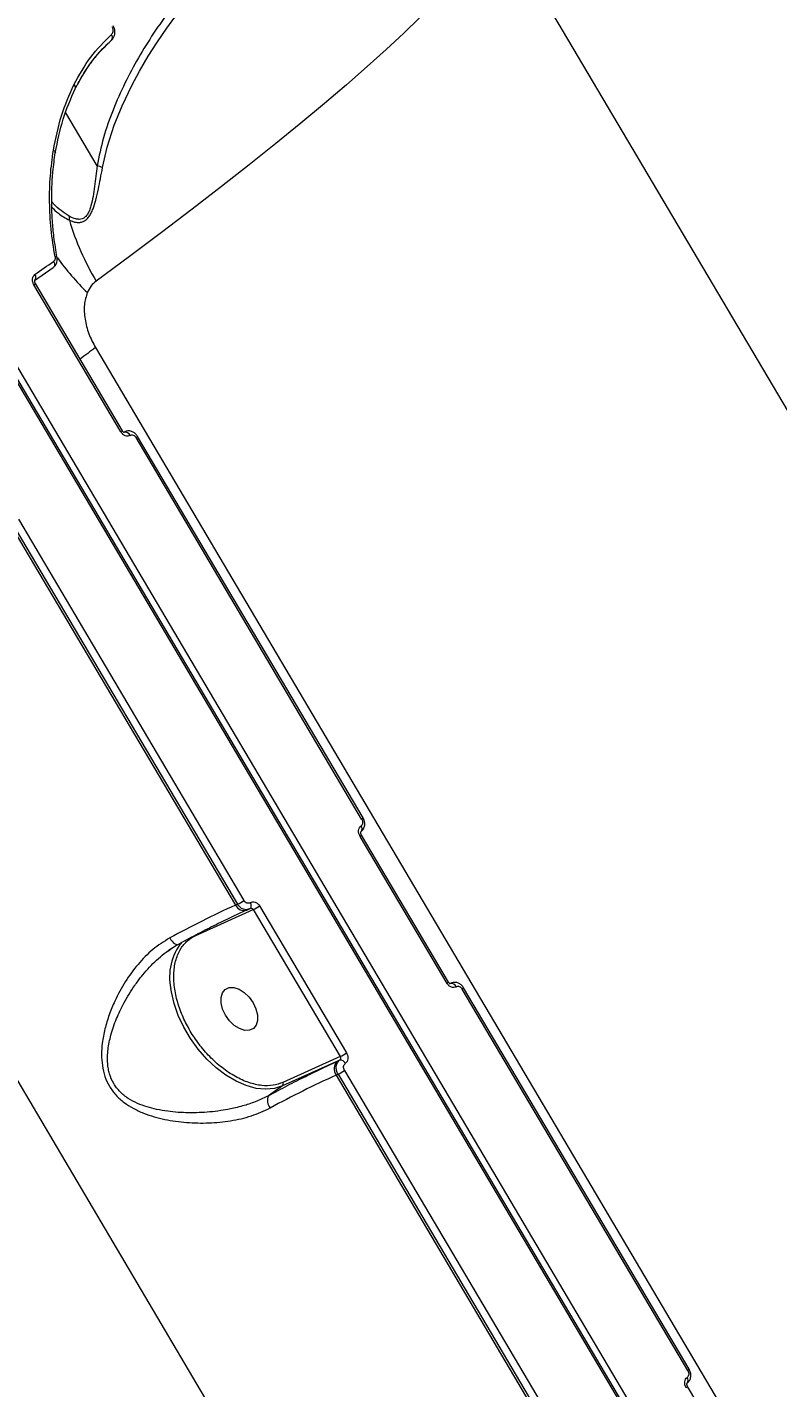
# Model space of a CAD drawing. Header units: millimetres. Extents: x -7083 to 7374, y -8368 to 7509.
# Drawn here: x 2719.6 to 2859.7, y -921.3 to -667.5 of the extents above; entities that cross this region are included whole.
import ezdxf

# ---------------------------------------------------------------- set-up
doc = ezdxf.new("R2010")
doc.units = ezdxf.units.MM
for name, color, linetype in [('DIKOM_ОБЪЕКТ', 7, 'Continuous'), ('DIKOM_РАЗМЕР_ЗОНА', 7, 'Continuous'), ('DIKOM_РАЗМЕР_ОБЪЕКТА', 7, 'Continuous')]:
    doc.layers.add(name, color=color, linetype=linetype)
doc.styles.add('style1', font='arial.ttf', dxfattribs={"width": 0.8})
doc.dimstyles.new('1-50', dxfattribs={"dimtxt": 300, "dimasz": 200, "dimexe": 100, "dimexo": 0, "dimgap": 100, "dimtad": 1, "dimtxsty": 'style1', "dimcen": 200, "dimclrd": 7, "dimclre": 7, "dimclrt": 7, "dimadec": 1, "dimazin": 2, "dimtfac": 1, "dimtmove": 0, "dimatfit": 2, "dimfxl": 0, "dimlwd": 25, "dimlwe": 18, "dimarcsym": 0})

# ---------------------------------------------------------------- blocks, each defined once
blk = doc.blocks.new('*D10')
at = {"layer": 'Defpoints', "color": 0, "transparency": 16777216}
for p in [(-5583.43, 647.96), (4593.55, 648.92), (4593.55, -5902.54)]:
    blk.add_point(p, dxfattribs=at)
at = {"layer": 'DIKOM_РАЗМЕР_ОБЪЕКТА', "color": 7, "lineweight": 18, "transparency": 16777216}
for p, q in [((-5583.43, 647.96), (-5583.43, -6002.54)), ((4593.55, 648.92), (4593.55, -6002.54))]:
    blk.add_line(p, q, dxfattribs=at)
at = {"layer": 'DIKOM_РАЗМЕР_ОБЪЕКТА', "color": 7, "lineweight": 25, "transparency": 16777216}
blk.add_line((-5383.43, -5902.54), (4393.55, -5902.54), dxfattribs=at)
at = {"layer": 'DIKOM_РАЗМЕР_ОБЪЕКТА', "color": 7, "transparency": 16777216}
for points in [[(-5383.43, -5869.2), (-5383.43, -5935.87), (-5583.43, -5902.54)], [(4393.55, -5869.2), (4393.55, -5935.87), (4593.55, -5902.54)]]:
    blk.add_solid(points, dxfattribs=at)
at = {"layer": 'DIKOM_РАЗМЕР_ОБЪЕКТА', "color": 7, "transparency": 16777216, "insert": (-226.13, -5649.37), "char_height": 300, "attachment_point": 5, "style": 'style1'}
blk.add_mtext('10150', dxfattribs=at)
blk = doc.blocks.new('*D11')
at = {"layer": 'Defpoints', "color": 0, "transparency": 16777216}
for p in [(-321.71, 5509.06), (-348.71, -4811.52), (5568.58, -4811.52)]:
    blk.add_point(p, dxfattribs=at)
at = {"layer": 'DIKOM_РАЗМЕР_ОБЪЕКТА', "color": 7, "lineweight": 18, "transparency": 16777216}
for p, q in [((-321.71, 5509.06), (5668.58, 5509.06)), ((-348.71, -4811.52), (5668.58, -4811.52))]:
    blk.add_line(p, q, dxfattribs=at)
at = {"layer": 'DIKOM_РАЗМЕР_ОБЪЕКТА', "color": 7, "lineweight": 25, "transparency": 16777216}
blk.add_line((5568.58, 5309.06), (5568.58, -4611.52), dxfattribs=at)
at = {"layer": 'DIKOM_РАЗМЕР_ОБЪЕКТА', "color": 7, "transparency": 16777216}
for points in [[(5535.25, 5309.06), (5601.91, 5309.06), (5568.58, 5509.06)], [(5535.25, -4611.52), (5601.91, -4611.52), (5568.58, -4811.52)]]:
    blk.add_solid(points, dxfattribs=at)
at = {"layer": 'DIKOM_РАЗМЕР_ОБЪЕКТА', "color": 7, "transparency": 16777216, "insert": (5315.31, 775.23), "char_height": 300, "attachment_point": 5, "rotation": 90, "style": 'style1'}
blk.add_mtext('10300', dxfattribs=at)
blk = doc.blocks.new('*D12')
at = {"layer": 'Defpoints', "color": 0, "transparency": 16777216}
for p in [(-621.71, 7509.06), (-373.6, -6811.53), (7273.89, -6811.53)]:
    blk.add_point(p, dxfattribs=at)
at = {"layer": 'DIKOM_РАЗМЕР_ЗОНА', "color": 7, "lineweight": 18, "transparency": 16777216}
for p, q in [((-621.71, 7509.06), (7373.89, 7509.06)), ((-373.6, -6811.53), (7373.89, -6811.53))]:
    blk.add_line(p, q, dxfattribs=at)
at = {"layer": 'DIKOM_РАЗМЕР_ЗОНА', "color": 7, "lineweight": 25, "transparency": 16777216}
blk.add_line((7273.89, 7309.06), (7273.89, -6611.53), dxfattribs=at)
at = {"layer": 'DIKOM_РАЗМЕР_ЗОНА', "color": 7, "transparency": 16777216}
for points in [[(7240.56, 7309.06), (7307.22, 7309.06), (7273.89, 7509.06)], [(7240.56, -6611.53), (7307.22, -6611.53), (7273.89, -6811.53)]]:
    blk.add_solid(points, dxfattribs=at)
at = {"layer": 'DIKOM_РАЗМЕР_ЗОНА', "color": 7, "transparency": 16777216, "insert": (7020.62, 1288.25), "char_height": 300, "attachment_point": 5, "rotation": 90, "style": 'style1'}
blk.add_mtext('14300', dxfattribs=at)
blk = doc.blocks.new('*D13')
at = {"layer": 'Defpoints', "color": 0, "transparency": 16777216}
for p in [(6593.53, 996.24), (-7083.43, 647.96), (6593.53, -8268.31)]:
    blk.add_point(p, dxfattribs=at)
at = {"layer": 'DIKOM_РАЗМЕР_ЗОНА', "color": 7, "lineweight": 18, "transparency": 16777216}
for p, q in [((6593.53, 996.24), (6593.53, -8368.31)), ((-7083.43, 647.96), (-7083.43, -8368.31))]:
    blk.add_line(p, q, dxfattribs=at)
at = {"layer": 'DIKOM_РАЗМЕР_ЗОНА', "color": 7, "lineweight": 25, "transparency": 16777216}
blk.add_line((-6883.43, -8268.31), (6393.53, -8268.31), dxfattribs=at)
at = {"layer": 'DIKOM_РАЗМЕР_ЗОНА', "color": 7, "transparency": 16777216}
for points in [[(-6883.43, -8234.97), (-6883.43, -8301.64), (-7083.43, -8268.31)], [(6393.53, -8234.97), (6393.53, -8301.64), (6593.53, -8268.31)]]:
    blk.add_solid(points, dxfattribs=at)
at = {"layer": 'DIKOM_РАЗМЕР_ЗОНА', "color": 7, "transparency": 16777216, "insert": (322.1, -8015.03), "char_height": 300, "attachment_point": 5, "style": 'style1'}
blk.add_mtext('13650', dxfattribs=at)

msp = doc.modelspace()

# ---------------------------------------------------------------- linework, layer by layer
at = {"layer": 'DIKOM_ОБЪЕКТ', "color": 7, "linetype": 'Continuous', "lineweight": 15}
for p, q in [((2993.526, -962.059), (2805.797, -644.821)), ((2934.437, -1096.96), (2688.935, -682.091)), ((2687.642, -682.986), (2933.145, -1097.855)), ((2933.435, -1097.602), (2687.932, -682.733)), ((2732.626, -693.344), (2726.773, -683.454)), ((2720.939, -714.735), (2724.415, -712.295)), ((2737.082, -742.976), (2720.851, -715.547)), ((2737.349, -742.739), (2721.117, -715.31)), ((2732.331, -727.244), (2909.864, -1027.253)), ((2737.545, -743.082), (2737.678, -743.022)), ((2737.967, -742.87), (2737.582, -743.043)), ((2737.678, -743.022), (2737.876, -742.928)), ((2782.013, -815.17), (2739.912, -744.025)), ((2782.276, -814.936), (2740.176, -743.791)), ((2716.368, -760.088), (2758.469, -831.233)), ((2716.745, -759.919), (2758.846, -831.063)), ((2717.935, -759.233), (2760.036, -830.378)), ((2842.152, -1074.11), (2664.619, -774.102)), ((2797.951, -845.836), (2781.719, -818.407)), ((2798.217, -845.599), (2781.986, -818.17)), ((2751.06, -836.888), (2761.78, -832.067)), ((2758.846, -831.063), (2758.469, -831.233)), ((2760.579, -832.165), (2761.073, -831.942)), ((2760.804, -832.048), (2761.284, -831.798)), ((2761.78, -832.067), (2778.012, -859.496)), ((2762.974, -831.379), (2779.205, -858.808)), ((2745.577, -839.964), (2745.723, -839.861)), ((2798.413, -845.942), (2798.547, -845.882)), ((2798.835, -845.73), (2798.45, -845.903)), ((2798.547, -845.882), (2798.744, -845.788)), ((2842.881, -918.03), (2800.781, -846.885)), ((2843.145, -917.796), (2801.044, -846.651)), ((2777.512, -860.342), (2767.223, -864.969)), ((2778.012, -859.496), (2767.292, -864.318)), ((2777.911, -860.162), (2777.512, -860.342)), ((2777.237, -862.948), (2777.614, -862.779)), ((2777.614, -862.779), (2819.714, -933.924)), ((2778.804, -862.094), (2820.904, -933.238)), ((2767.223, -864.969), (2764.611, -866.777)), ((2777.237, -862.948), (2819.337, -934.093)), ((2859.086, -948.46), (2842.854, -921.03))]:
    msp.add_line(p, q, dxfattribs=at)
at = {"layer": 'DIKOM_ОБЪЕКТ', "color": 7, "linetype": 'Continuous', "lineweight": 15, "flags": 128}
for points in [[(2733.649, -693.647), (2734.535, -689.833), (2735.84, -685.772), (2737.286, -682.17), (2739.094, -678.358), (2740.533, -675.673), (2742.191, -672.854), (2743.901, -670.181), (2745.663, -667.625), (2747.667, -664.921)], [(2792.859, -665.661), (2789.877, -668.56), (2786.604, -671.617), (2783.043, -674.831), (2779.197, -678.197), (2775.071, -681.714), (2770.667, -685.377), (2765.989, -689.183), (2761.043, -693.13), (2755.833, -697.212), (2750.364, -701.426), (2744.64, -705.769), (2738.667, -710.236), (2732.451, -714.823)], [(2724.477, -690.436), (2724.611, -690.517), (2724.717, -690.605), (2724.793, -690.698), (2724.834, -690.792), (2724.841, -690.884), (2724.839, -690.896)], [(2725.162, -710.404), (2725.152, -710.381), (2725.107, -710.348), (2725.028, -710.323), (2724.919, -710.307), (2724.783, -710.302)], [(2721.028, -713.604), (2721.466, -713.297), (2721.903, -712.991), (2722.34, -712.685), (2722.775, -712.379), (2723.211, -712.073), (2723.645, -711.768), (2724.079, -711.463), (2724.512, -711.158)], [(2724.512, -711.158), (2724.599, -711.331), (2724.66, -711.508), (2724.692, -711.682), (2724.693, -711.847), (2724.665, -711.996), (2724.607, -712.123), (2724.523, -712.224), (2724.415, -712.295)], [(2761.173, -831.875), (2761.27, -831.812), (2761.343, -831.718), (2761.391, -831.597), (2761.411, -831.454), (2761.402, -831.295), (2761.365, -831.124), (2761.301, -830.95), (2761.212, -830.778)], [(2746.183, -837.362), (2746.394, -837.685), (2746.622, -837.973), (2746.86, -838.216), (2747.098, -838.402), (2747.326, -838.527), (2747.537, -838.584), (2747.721, -838.572), (2747.872, -838.49)], [(2764.147, -865.592), (2764.071, -865.592), (2762.301, -865.41), (2760.455, -864.902), (2758.572, -864.08), (2756.696, -862.962), (2754.869, -861.572), (2753.13, -859.943), (2751.519, -858.11), (2750.072, -856.114), (2748.821, -854), (2747.794, -851.816), (2747.015, -849.609), (2746.499, -847.429), (2746.401, -846.808)], [(2761.749, -849.446), (2762.288, -850.579), (2762.575, -851.715), (2762.586, -852.76), (2762.321, -853.631), (2761.802, -854.256), (2761.069, -854.586), (2760.184, -854.592), (2759.216, -854.276), (2758.246, -853.662), (2757.351, -852.8), (2756.603, -851.76), (2756.065, -850.626), (2755.778, -849.491), (2755.766, -848.446), (2756.031, -847.575), (2756.551, -846.95), (2757.283, -846.62), (2758.169, -846.613), (2759.136, -846.93), (2760.107, -847.544), (2761.002, -848.406), (2761.749, -849.446)], [(2767.223, -864.969), (2765.724, -865.444), (2764.147, -865.592)]]:
    msp.add_lwpolyline(points, dxfattribs=at)
at = {"layer": 'DIKOM_ОБЪЕКТ', "color": 7, "linetype": 'Continuous', "lineweight": 15}
for centre, radius, start, end in [((2734.705, -669.382), 0.791, 310.7356, 41.66213), ((2727.909, -678.774), 0.676, 342.09089, 54.40183), ((2731.354, -699.526), 6.311, 68.6697, 78.36755), ((2725.369, -703.143), 2.114, 350.89432, 11.35554), ((2776.272, -688.76), 50.986, 196.77659, 210.74208), ((2761.907, -684.475), 44.957, 215.34423, 226.25038), ((2720.552, -714.944), 0.673, 296.30918, 327.06385), ((2720.383, -714.144), 0.841, 321.17836, 39.94471), ((2800.529, -821.443), 116.294, 125.90388, 127.67437), ((2736.848, -742.444), 0.582, 293.72159, 329.44479), ((2737.87, -743.994), 0.991, 23.10957, 101.16786), ((2739.685, -743.505), 0.567, 293.59446, 329.77788), ((2781.227, -817.011), 0.865, 325.49426, 39.24949), ((2781.712, -814.567), 0.673, 296.5036, 326.83194), ((2781.421, -817.804), 0.673, 296.30918, 327.06385), ((2845.791, -1021.666), 209.5, 114.63371, 118.38936), ((2760.042, -830.525), 1.725, 204.23123, 288.13078), ((2754.905, -822.843), 9.117, 295.61141, 304.24906), ((2757.84, -823.847), 9.115, 295.61102, 304.28054), ((2756.502, -844.61), 10.337, 141.28437, 192.27452), ((2797.717, -845.304), 0.582, 293.72159, 329.44479), ((2798.738, -846.854), 0.991, 23.10957, 101.16786), ((2800.554, -846.365), 0.567, 293.59446, 329.77788), ((2778.843, -861.8), 1.975, 132.38528, 215.56126), ((2778.036, -861.158), 1.004, 22.18419, 97.10548), ((2774.072, -851.277), 9.115, 295.61102, 304.28054), ((2773.673, -854.558), 9.117, 295.61141, 304.24906), ((2864.559, -1053.382), 209.5, 114.63371, 118.38936), ((2766.89, -864.605), 0.494, 312.38528, 35.56126), ((2766.627, -867.655), 2.199, 156.46248, 220.30823), ((2842.581, -917.427), 0.673, 296.5036, 326.83194), ((2842.289, -920.664), 0.673, 296.30918, 327.06385), ((2842.095, -919.871), 0.865, 325.49426, 39.24949)]:
    msp.add_arc(centre, radius, start, end, dxfattribs=at)
for points, knots in [([(2688.137, -680.228), (2690.974, -678.257), (2696.789, -674.218), (2705.38, -668.169), (2714.084, -661.972), (2722.454, -655.934), (2730.464, -650.076), (2737.769, -644.657), (2742.704, -640.94), (2745.433, -638.868), (2746.291, -638.214), (2747.148, -637.561), (2748.002, -636.908), (2748.855, -636.255), (2751.802, -633.993), (2756.531, -630.324), (2762.609, -625.515), (2767.909, -621.236), (2772.503, -617.452), (2776.455, -614.13), (2779.828, -611.237), (2782.678, -608.744), (2785.057, -606.624), (2786.931, -604.925), (2788.379, -603.592), (2789.437, -602.607), (2790.141, -601.946), (2790.523, -601.584), (2790.67, -601.446), (2790.73, -601.388), (2790.756, -601.364), (2790.767, -601.353), (2790.772, -601.349), (2790.774, -601.347), (2790.775, -601.346), (2792.345, -599.856), (2795.232, -597.04), (2798.916, -593.207), (2801.929, -589.817), (2804.24, -586.952), (2805.974, -584.538), (2806.941, -582.986), (2807.476, -582.025), (2807.724, -581.554), (2807.949, -581.1), (2808.152, -580.662), (2808.333, -580.24), (2808.846, -578.949), (2809.201, -577.084), (2809.131, -575.516), (2808.607, -575), (2808.572, -574.966)], [0, 0, 0, 0, 0.0355195, 0.0727789, 0.1117783, 0.1525175, 0.1898078, 0.2284454, 0.2635615, 0.2682375, 0.2729314, 0.2776432, 0.2823729, 0.2871205, 0.2918859, 0.3319485, 0.3691542, 0.4035029, 0.4349947, 0.4636295, 0.4894071, 0.5123277, 0.5323911, 0.5495973, 0.5618425, 0.5720716, 0.5794055, 0.5821379, 0.5832443, 0.5837126, 0.5839151, 0.5840035, 0.5840422, 0.5840593, 0.5840668, 0.5840726, 0.6303404, 0.6748574, 0.7176237, 0.7586392, 0.793285, 0.8265749, 0.8350699, 0.8434719, 0.8517809, 0.8599969, 0.8681198, 0.8761498, 0.9364977, 0.9958173, 1, 1, 1, 1]), ([(2790.771, -601.349), (2788.853, -603.138), (2785.009, -606.722), (2778.209, -612.661), (2770.654, -619.01), (2762.304, -625.778), (2753.228, -632.914), (2743.647, -640.25), (2733.614, -647.761), (2723.171, -655.423), (2712.109, -663.393), (2700.479, -671.643), (2692.255, -677.363), (2688.137, -680.228)], [0, 0, 0, 0, 0.0929221, 0.1861381, 0.279875, 0.3737687, 0.4670952, 0.5600711, 0.6476133, 0.7352247, 0.82309, 0.9113992, 1, 1, 1, 1]), ([(2688.07, -681.343), (2692.424, -678.313), (2701.117, -672.265), (2713.363, -663.565), (2724.972, -655.18), (2735.885, -647.139), (2746.117, -639.435), (2755.479, -632.214), (2764.022, -625.449), (2771.695, -619.177), (2777.375, -614.414), (2780.238, -611.883), (2781.025, -611.187)], [0, 0, 0, 0, 0.1095127, 0.2186081, 0.3271522, 0.4354078, 0.5436309, 0.6520774, 0.7547666, 0.8580305, 0.960934, 1, 1, 1, 1]), ([(2768.879, -642.051), (2766.767, -643.645), (2762.546, -646.829), (2756.687, -652.206), (2751.216, -657.97), (2746.746, -663.478), (2743.148, -668.58), (2740.313, -673.148), (2737.758, -677.918), (2735.558, -682.886), (2733.736, -688.025), (2732.993, -691.584), (2732.626, -693.344)], [0, 0, 0, 0, 0.1255424, 0.2509415, 0.3755018, 0.4997561, 0.5834671, 0.667197, 0.7500239, 0.8342954, 0.9180374, 1, 1, 1, 1]), ([(2735.296, -668.856), (2735.369, -668.776), (2735.516, -668.616), (2735.636, -668.263), (2735.645, -667.91), (2735.575, -667.612), (2735.503, -667.473), (2735.468, -667.406)], [0, 0, 0, 0, 0.2497271, 0.4991159, 0.7487681, 0.8771497, 1, 1, 1, 1]), ([(2735.348, -669.873), (2735.451, -669.762), (2735.676, -669.521), (2735.868, -669.073), (2735.96, -668.612), (2735.97, -668.18), (2735.892, -667.684), (2735.742, -667.381), (2735.664, -667.222)], [0, 0, 0, 0, 0.185402, 0.4038091, 0.5301289, 0.6708919, 0.8284747, 1, 1, 1, 1]), ([(2728.553, -678.98), (2728.935, -678.246), (2729.594, -676.977), (2730.539, -675.478), (2731.358, -674.289), (2732.294, -673.056), (2733.615, -671.5), (2734.721, -670.462), (2735.348, -669.873)], [0, 0, 0, 0, 0.2048641, 0.3538326, 0.4527586, 0.579645, 0.7616771, 1, 1, 1, 1]), ([(2729.041, -678.075), (2729.812, -676.69), (2731.527, -673.609), (2733.822, -671.366), (2735.086, -670.13)], [0, 0, 0, 0, 0.4493801, 1, 1, 1, 1]), ([(2724.839, -690.895), (2725.266, -688.748), (2726.119, -684.455), (2727.742, -680.805), (2728.553, -678.98)], [0, 0, 0, 0, 0.5001813, 1, 1, 1, 1]), ([(2724.783, -710.302), (2724.513, -708.586), (2723.971, -705.154), (2723.718, -700.087), (2723.831, -695.135), (2724.262, -692.003), (2724.477, -690.436)], [0, 0, 0, 0, 0.25064, 0.5013203, 0.7505992, 1, 1, 1, 1]), ([(2725.162, -710.404), (2724.952, -709.129), (2724.578, -706.854), (2724.305, -703.872), (2724.184, -701.575), (2724.145, -699.443), (2724.19, -697.095), (2724.376, -694.137), (2724.671, -692.07), (2724.839, -690.895)], [0, 0, 0, 0, 0.1893487, 0.3380491, 0.4462076, 0.5361865, 0.6629509, 0.80852, 1, 1, 1, 1]), ([(2732.626, -693.344), (2732.553, -693.988), (2732.405, -695.273), (2732.172, -697.175), (2731.899, -699.039), (2731.587, -700.549), (2731.228, -701.635), (2730.877, -702.357), (2730.432, -702.91), (2729.89, -703.241), (2729.286, -703.342), (2728.456, -703.237), (2727.843, -702.928), (2727.441, -702.726)], [0, 0, 0, 0, 0.1249825, 0.2496895, 0.3746846, 0.4999237, 0.566191, 0.624917, 0.6880754, 0.7498133, 0.8089059, 0.8747915, 1, 1, 1, 1]), ([(2727.456, -703.477), (2727.676, -703.568), (2728.097, -703.741), (2728.754, -703.89), (2729.393, -703.913), (2730.026, -703.766), (2730.607, -703.422), (2731.111, -702.88), (2731.537, -702.176), (2731.987, -701.145), (2732.445, -699.625), (2732.872, -697.729), (2733.27, -695.694), (2733.519, -694.349), (2733.649, -693.647)], [0, 0, 0, 0, 0.0657792, 0.125529, 0.1907304, 0.2507562, 0.3130654, 0.3760242, 0.4355067, 0.5005661, 0.6150191, 0.7506219, 0.8698282, 1, 1, 1, 1]), ([(2727.441, -702.726), (2726.919, -702.389), (2725.877, -701.715), (2724.801, -700.759), (2724.285, -700.162), (2724.165, -700.024)], [0, 0, 0, 0, 0.4357255, 0.8692415, 1, 1, 1, 1]), ([(2724.184, -701.052), (2724.575, -701.447), (2725.523, -702.405), (2726.741, -703.08), (2727.456, -703.477)], [0, 0, 0, 0, 0.4123248, 1, 1, 1, 1]), ([(2724.783, -710.302), (2724.794, -710.391), (2724.814, -710.567), (2724.767, -710.811), (2724.671, -711.021), (2724.565, -711.113), (2724.512, -711.158)], [0, 0, 0, 0, 0.2509949, 0.5004046, 0.7501395, 1, 1, 1, 1]), ([(2724.541, -712.207), (2724.684, -712.073), (2724.95, -711.822), (2725.15, -711.312), (2725.216, -710.836), (2725.179, -710.539), (2725.162, -710.404)], [0, 0, 0, 0, 0.3082393, 0.5768509, 0.8065562, 1, 1, 1, 1]), ([(2720.851, -715.547), (2720.765, -715.368), (2720.593, -715.01), (2720.56, -714.433), (2720.694, -713.92), (2720.917, -713.709), (2721.028, -713.604)], [0, 0, 0, 0, 0.2505418, 0.5002028, 0.7499893, 1, 1, 1, 1]), ([(2721.117, -715.31), (2721.094, -715.266), (2721.048, -715.18), (2721.006, -715.049), (2720.985, -714.93), (2720.982, -714.795), (2721.015, -714.674), (2721.047, -714.657), (2721.064, -714.649)], [0, 0, 0, 0, 0.1333117, 0.2633837, 0.3908042, 0.5158595, 0.7592692, 1, 1, 1, 1]), ([(2732.451, -714.823), (2732.121, -715.104), (2731.462, -715.664), (2731.033, -716.522), (2730.819, -716.95)], [0, 0, 0, 0, 0.5004415, 1, 1, 1, 1]), ([(2730.819, -716.95), (2730.589, -717.697), (2730.131, -719.187), (2730.295, -721.907), (2730.988, -724.678), (2731.883, -726.389), (2732.331, -727.244)], [0, 0, 0, 0, 0.2506941, 0.5004279, 0.7502531, 1, 1, 1, 1]), ([(2738.781, -743.605), (2738.647, -743.672), (2738.379, -743.805), (2737.893, -743.725), (2737.424, -743.453), (2737.196, -743.135), (2737.082, -742.976)], [0, 0, 0, 0, 0.250572, 0.5002469, 0.7500173, 1, 1, 1, 1]), ([(2737.582, -743.035), (2737.584, -743.026), (2737.588, -743.011), (2737.483, -742.922), (2737.405, -742.828), (2737.368, -742.768), (2737.349, -742.739)], [0, 0, 0, 0, 0.4306287, 0.7246116, 0.8646594, 1, 1, 1, 1]), ([(2737.876, -742.928), (2737.924, -742.896), (2737.974, -742.863), (2738.033, -742.855), (2738.036, -742.854)], [0, 0, 0, 0, 0.9630517, 1, 1, 1, 1]), ([(2740.175, -743.791), (2740.07, -743.639), (2739.849, -743.319), (2739.345, -742.952), (2738.827, -742.786), (2738.375, -742.77), (2738.15, -742.826), (2738.035, -742.854)], [0, 0, 0, 0, 0.2129109, 0.4495599, 0.7127086, 0.8538984, 1, 1, 1, 1]), ([(2738.781, -743.605), (2738.871, -743.561), (2739.05, -743.473), (2739.373, -743.525), (2739.685, -743.708), (2739.836, -743.919), (2739.912, -744.025)], [0, 0, 0, 0, 0.2508092, 0.5001468, 0.7499676, 1, 1, 1, 1]), ([(2781.719, -818.407), (2781.633, -818.228), (2781.462, -817.87), (2781.428, -817.293), (2781.563, -816.78), (2781.785, -816.569), (2781.896, -816.464)], [0, 0, 0, 0, 0.2505418, 0.5002028, 0.7499893, 1, 1, 1, 1]), ([(2782.013, -815.17), (2782.07, -815.29), (2782.184, -815.528), (2782.208, -815.912), (2782.119, -816.254), (2781.97, -816.394), (2781.896, -816.464)], [0, 0, 0, 0, 0.2507509, 0.5000965, 0.7499365, 1, 1, 1, 1]), ([(2781.932, -817.509), (2782.019, -817.434), (2782.192, -817.286), (2782.449, -816.901), (2782.621, -816.332), (2782.586, -815.589), (2782.379, -815.152), (2782.276, -814.936)], [0, 0, 0, 0, 0.1304037, 0.2596536, 0.5120356, 0.7580616, 1, 1, 1, 1]), ([(2781.986, -818.17), (2781.962, -818.126), (2781.916, -818.04), (2781.874, -817.909), (2781.853, -817.79), (2781.85, -817.655), (2781.883, -817.535), (2781.916, -817.517), (2781.932, -817.509)], [0, 0, 0, 0, 0.1333117, 0.2633837, 0.3908042, 0.5158595, 0.7592692, 1, 1, 1, 1]), ([(2760.773, -832.055), (2759.855, -832.475), (2758.02, -833.316), (2754.876, -834.856), (2751.51, -836.563), (2749.085, -837.848), (2747.872, -838.49)], [0, 0, 0, 0, 0.2499999, 0.4999999, 0.7499854, 1, 1, 1, 1]), ([(2760.805, -832.048), (2760.694, -832.07), (2760.419, -832.127), (2760.004, -832.051), (2759.616, -831.868), (2759.216, -831.582), (2758.992, -831.269), (2758.846, -831.063)], [0, 0, 0, 0, 0.1616778, 0.4023404, 0.5592491, 0.7113796, 1, 1, 1, 1]), ([(2761.212, -830.778), (2761.117, -830.825), (2760.926, -830.918), (2760.588, -830.873), (2760.266, -830.695), (2760.113, -830.484), (2760.036, -830.378)], [0, 0, 0, 0, 0.2508092, 0.5001468, 0.7499676, 1, 1, 1, 1]), ([(2760.969, -831.972), (2760.919, -832.005), (2760.867, -832.039), (2760.807, -832.047), (2760.805, -832.048)], [0, 0, 0, 0, 0.9683304, 1, 1, 1, 1]), ([(2761.173, -831.875), (2761.201, -831.859), (2761.256, -831.829), (2761.366, -831.808), (2761.477, -831.821), (2761.582, -831.866), (2761.685, -831.936), (2761.742, -832.015), (2761.78, -832.067)], [0, 0, 0, 0, 0.1477011, 0.280474, 0.5003882, 0.6294166, 0.7558572, 1, 1, 1, 1]), ([(2761.212, -830.778), (2761.355, -830.708), (2761.64, -830.567), (2762.146, -830.637), (2762.629, -830.904), (2762.859, -831.22), (2762.974, -831.379)], [0, 0, 0, 0, 0.250572, 0.5002469, 0.7500173, 1, 1, 1, 1]), ([(2746.183, -837.362), (2745.109, -838.032), (2742.973, -839.366), (2740.207, -842.23), (2737.827, -845.482), (2736.083, -848.692), (2734.86, -851.664), (2734.056, -854.3), (2733.581, -856.809), (2733.43, -859.094), (2733.566, -861.185), (2734.029, -863.188), (2734.884, -865.069), (2736.114, -866.723), (2737.637, -868.085), (2739.395, -869.197), (2741.894, -870.347), (2745.238, -871.295), (2749.344, -871.856), (2753.486, -871.934), (2757.568, -871.527), (2761.508, -870.658), (2763.804, -869.604), (2764.95, -869.077)], [0, 0, 0, 0, 0.0628379, 0.1250331, 0.1875522, 0.2496602, 0.2915509, 0.3336364, 0.3744971, 0.40709, 0.4371935, 0.4692329, 0.4998092, 0.5304201, 0.5624906, 0.5926586, 0.6253307, 0.6879397, 0.7501171, 0.8127565, 0.8751682, 0.9376722, 1, 1, 1, 1]), ([(2767.292, -864.318), (2766.708, -864.524), (2765.504, -864.949), (2763.348, -864.953), (2760.96, -864.425), (2758.441, -863.299), (2755.955, -861.641), (2753.651, -859.565), (2751.648, -857.23), (2749.977, -854.74), (2748.619, -852.11), (2747.597, -849.334), (2746.991, -846.494), (2746.882, -843.767), (2747.29, -841.325), (2748.18, -839.322), (2749.434, -837.792), (2750.529, -837.184), (2751.06, -836.888)], [0, 0, 0, 0, 0.058258, 0.1200057, 0.1843204, 0.25, 0.3156796, 0.3799943, 0.441742, 0.5, 0.558258, 0.6200057, 0.6843204, 0.75, 0.8156796, 0.8799943, 0.941742, 1, 1, 1, 1]), ([(2764.611, -866.777), (2763.895, -867.131), (2762.457, -867.844), (2760.058, -868.651), (2757.79, -869.214), (2755.638, -869.593), (2753.69, -869.828), (2751.691, -869.961), (2749.721, -869.989), (2747.76, -869.91), (2745.76, -869.712), (2743.833, -869.383), (2741.942, -868.9), (2740.156, -868.251), (2738.706, -867.489), (2737.648, -866.729), (2736.673, -865.861), (2735.656, -864.565), (2735.013, -863.038), (2734.72, -861.755), (2734.587, -860.675), (2734.565, -859.469), (2734.669, -858.158), (2734.886, -856.817), (2735.224, -855.394), (2735.683, -853.906), (2736.246, -852.421), (2736.894, -850.954), (2737.664, -849.426), (2738.589, -847.816), (2739.676, -846.159), (2740.839, -844.601), (2742.504, -842.65), (2744.758, -840.428), (2746.831, -839.138), (2747.872, -838.49)], [0, 0, 0, 0, 0.0409981, 0.0823445, 0.124891, 0.1544872, 0.1873411, 0.2186282, 0.249981, 0.2811356, 0.3122189, 0.3460767, 0.3748125, 0.4061548, 0.4376013, 0.453647, 0.4688661, 0.5004128, 0.5317495, 0.5469938, 0.5630756, 0.5835212, 0.6043678, 0.6257009, 0.6482354, 0.6740341, 0.6998297, 0.7239136, 0.7504379, 0.7814565, 0.8125908, 0.8454687, 0.8750808, 0.9372542, 1, 1, 1, 1]), ([(2745.723, -839.861), (2746.024, -839.642), (2746.673, -839.171), (2747.339, -838.785), (2747.696, -838.578)], [0, 0, 0, 0, 0.4644238, 1, 1, 1, 1]), ([(2799.65, -846.465), (2799.515, -846.532), (2799.247, -846.665), (2798.761, -846.585), (2798.293, -846.313), (2798.065, -845.995), (2797.951, -845.836)], [0, 0, 0, 0, 0.250572, 0.5002469, 0.7500173, 1, 1, 1, 1]), ([(2798.45, -845.895), (2798.453, -845.886), (2798.457, -845.871), (2798.351, -845.782), (2798.274, -845.688), (2798.236, -845.628), (2798.217, -845.599)], [0, 0, 0, 0, 0.4306287, 0.7246116, 0.8646594, 1, 1, 1, 1]), ([(2798.744, -845.788), (2798.793, -845.756), (2798.843, -845.723), (2798.902, -845.715), (2798.904, -845.714)], [0, 0, 0, 0, 0.9630517, 1, 1, 1, 1]), ([(2801.044, -846.651), (2800.939, -846.499), (2800.717, -846.179), (2800.213, -845.812), (2799.696, -845.646), (2799.243, -845.63), (2799.018, -845.686), (2798.904, -845.714)], [0, 0, 0, 0, 0.2129109, 0.4495599, 0.7127086, 0.8538984, 1, 1, 1, 1]), ([(2799.65, -846.465), (2799.739, -846.421), (2799.918, -846.333), (2800.241, -846.385), (2800.553, -846.568), (2800.705, -846.779), (2800.781, -846.885)], [0, 0, 0, 0, 0.2508092, 0.5001468, 0.7499676, 1, 1, 1, 1]), ([(2764.611, -866.777), (2765.824, -866.134), (2768.249, -864.85), (2771.615, -863.143), (2774.759, -861.603), (2776.594, -860.762), (2777.512, -860.342)], [0, 0, 0, 0, 0.2499999, 0.4999999, 0.7499854, 1, 1, 1, 1]), ([(2777.614, -862.779), (2777.503, -862.549), (2777.333, -862.198), (2777.262, -861.686), (2777.27, -861.228), (2777.389, -860.796), (2777.613, -860.409), (2777.807, -860.249), (2777.911, -860.162)], [0, 0, 0, 0, 0.2414624, 0.3687506, 0.5000454, 0.701017, 0.8383585, 1, 1, 1, 1]), ([(2778.012, -859.496), (2778.039, -859.554), (2778.081, -859.643), (2778.096, -859.773), (2778.089, -859.893), (2778.052, -860.006), (2777.987, -860.102), (2777.937, -860.141), (2777.911, -860.162)], [0, 0, 0, 0, 0.2443434, 0.3709037, 0.5000636, 0.7197491, 0.8524093, 1, 1, 1, 1]), ([(2779.205, -858.808), (2779.29, -858.988), (2779.46, -859.346), (2779.48, -859.93), (2779.324, -860.452), (2779.085, -860.67), (2778.965, -860.779)], [0, 0, 0, 0, 0.2505418, 0.5002028, 0.7499893, 1, 1, 1, 1]), ([(2778.804, -862.094), (2778.747, -861.974), (2778.635, -861.735), (2778.622, -861.345), (2778.726, -860.997), (2778.886, -860.852), (2778.965, -860.779)], [0, 0, 0, 0, 0.2507509, 0.5000965, 0.7499365, 1, 1, 1, 1]), ([(2842.881, -918.03), (2842.938, -918.15), (2843.052, -918.388), (2843.076, -918.772), (2842.987, -919.114), (2842.839, -919.254), (2842.765, -919.324)], [0, 0, 0, 0, 0.2507509, 0.5000965, 0.7499365, 1, 1, 1, 1]), ([(2842.8, -920.369), (2842.887, -920.294), (2843.061, -920.146), (2843.317, -919.761), (2843.489, -919.192), (2843.454, -918.449), (2843.247, -918.012), (2843.145, -917.796)], [0, 0, 0, 0, 0.1304037, 0.2596536, 0.5120356, 0.7580616, 1, 1, 1, 1]), ([(2842.587, -921.267), (2842.502, -921.088), (2842.33, -920.73), (2842.297, -920.153), (2842.431, -919.64), (2842.654, -919.429), (2842.765, -919.324)], [0, 0, 0, 0, 0.2505418, 0.5002028, 0.7499893, 1, 1, 1, 1]), ([(2842.854, -921.03), (2842.831, -920.986), (2842.785, -920.9), (2842.743, -920.769), (2842.722, -920.65), (2842.718, -920.515), (2842.751, -920.395), (2842.784, -920.377), (2842.8, -920.369)], [0, 0, 0, 0, 0.1333117, 0.2633837, 0.3908042, 0.5158595, 0.7592692, 1, 1, 1, 1])]:
    msp.add_open_spline(points, degree=3, knots=knots, dxfattribs=at)
for points in [[(2728.302, -678.225), (2729.299, -676.419), (2731.293, -672.808), (2733.962, -670.173), (2735.296, -668.856)], [(2724.477, -690.436), (2724.917, -688.238), (2725.797, -683.842), (2727.467, -680.097), (2728.302, -678.225)]]:
    msp.add_open_spline(points, degree=3, dxfattribs=at)

# ---------------------------------------------------------------- dimensions: what is measured, and where the dimension line sits
at = {"layer": 'DIKOM_РАЗМЕР_ЗОНА'}
dim = msp.add_linear_dim(base=(7273.891, -6811.526), p1=(-621.712, 7509.064), p2=(-373.605, -6811.526), angle=90, text='14300', dimstyle='1-50', dxfattribs=at)
dim.commit()
dim.dimension.update_dxf_attribs({"geometry": '*D12', "text_midpoint": (7273.891, 1288.251), "dimtype": 160})
dim = msp.add_linear_dim(base=(6593.528, -8268.308), p1=(-7083.425, 647.956), p2=(6593.528, 996.237), text='13650', dimstyle='1-50', dxfattribs=at)
dim.commit()
dim.dimension.update_dxf_attribs({"geometry": '*D13', "text_midpoint": (322.101, -8268.308), "dimtype": 160})
at = {"layer": 'DIKOM_РАЗМЕР_ОБЪЕКТА'}
dim = msp.add_linear_dim(base=(5568.58, -4811.525), p1=(-321.712, 5509.064), p2=(-348.712, -4811.525), angle=90, text='10300', dimstyle='1-50', dxfattribs=at)
dim.commit()
dim.dimension.update_dxf_attribs({"geometry": '*D11', "text_midpoint": (5568.58, 775.227), "dimtype": 160})
dim = msp.add_linear_dim(base=(4593.55, -5902.538), p1=(-5583.425, 647.956), p2=(4593.55, 648.921), text='10150', dimstyle='1-50', dxfattribs=at)
dim.commit()
dim.dimension.update_dxf_attribs({"geometry": '*D10', "text_midpoint": (-226.127, -5902.538), "dimtype": 160})

doc.saveas('drawing.dxf')
